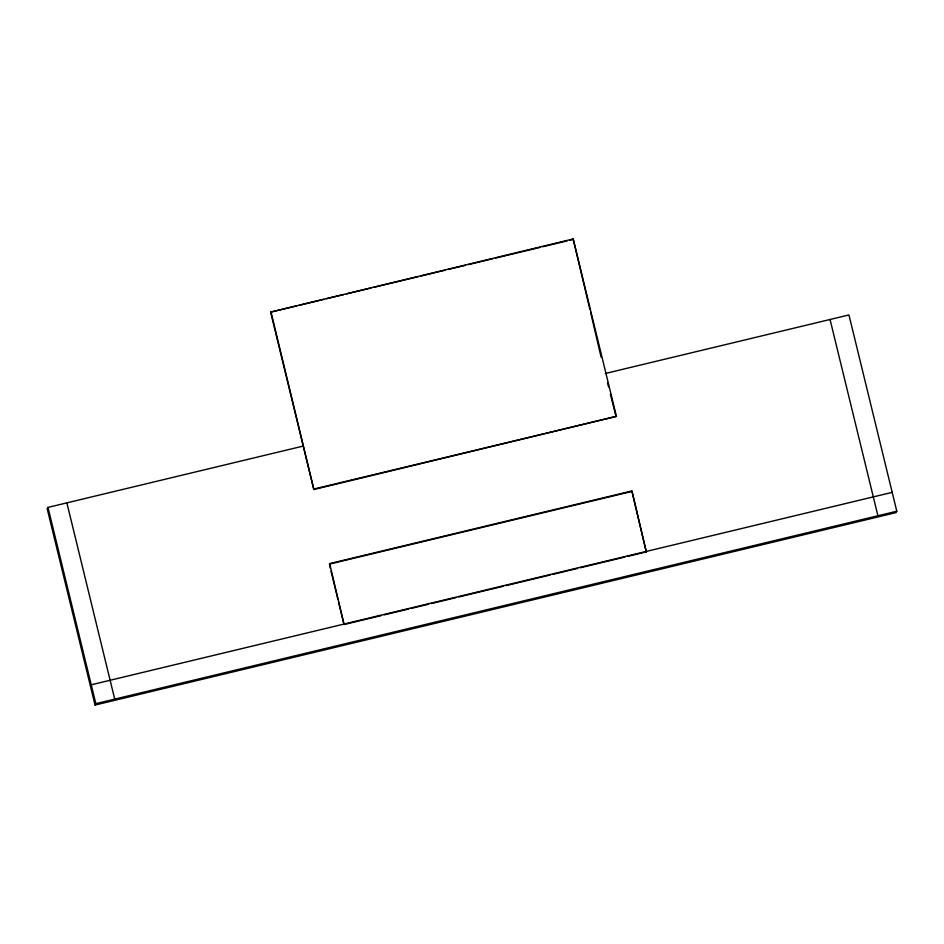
<?xml version="1.0" encoding="UTF-8"?>
<svg xmlns="http://www.w3.org/2000/svg" width="944" height="944" viewBox="0 0 944 944"><rect width="100%" height="100%" fill="white"/><g stroke="black" fill="none" stroke-linecap="round" stroke-linejoin="round"><path stroke-width="1.42" d="M303.13 446.099L47.979 507.4L47.2 508.781L95.049 705.05L896.021 512.604L896.8 511.223L848.951 314.954L605.257 373.505M270.609 312.122L573.173 238.95L616.42 416.351L313.856 489.523L270.609 312.122L296.392 305.927M95.049 705.05L95.828 703.669L47.979 507.4M313.856 489.523L270.928 311.579M330.353 568.347L329.645 563.592L631.902 490.963L646.31 551.91L631.902 490.963M589.906 309.42L573.173 238.95M601.08 357.056L590.602 312.275M299.26 305.242L323.615 299.39M326.482 298.705L343.663 294.575M346.531 293.879L370.886 288.038M373.753 287.342L418.157 276.675M421.024 275.99L445.379 270.137M448.235 269.453L465.427 265.323M468.295 264.627L492.65 258.774M495.506 258.09L539.921 247.422M542.788 246.738L567.132 240.885M569.999 240.189L572.866 239.505M314.163 488.968L616.42 416.351M329.326 564.134L631.583 491.517M91.226 684.801L892.198 492.355M381.293 615.582L344.053 624.527L329.645 563.592M384.161 614.886L408.516 609.045M411.383 608.349L428.564 604.219M431.432 603.535L455.787 597.682M458.654 596.997L503.058 586.33M505.925 585.634L550.328 574.967M553.196 574.282L577.551 568.43M580.407 567.745L624.822 557.066M627.677 556.382L644.87 552.252M95.828 703.669L896.8 511.223M607.523 382.709L608.597 386.981M610.379 394.108L615.748 415.478M830.059 319.497L877.908 515.766M331.037 571.155L337.893 599.251M338.577 602.06L343.71 623.123M66.871 502.869L114.72 699.126"/></g></svg>
